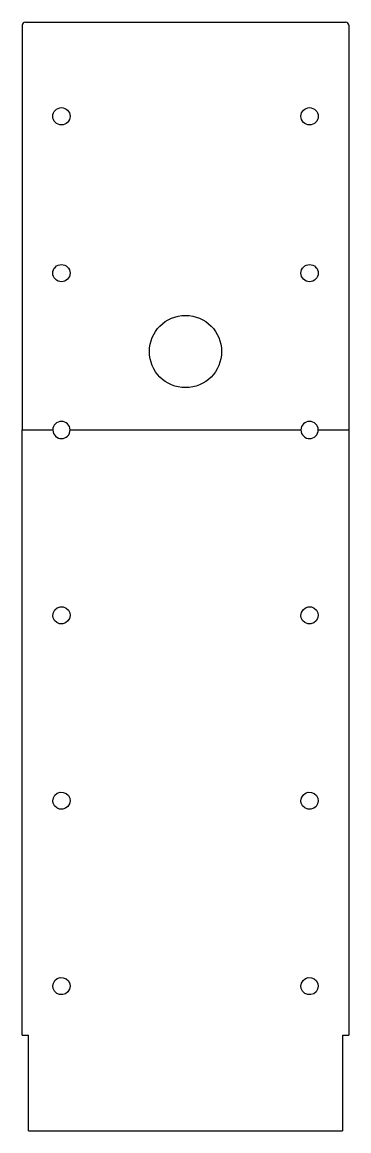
# Model space of a CAD drawing. Header units: millimetres. Extents: x 293 to 397, y -26 to 327.
import ezdxf

# ---------------------------------------------------------------- set-up
doc = ezdxf.new("R2010")
doc.units = ezdxf.units.MM

msp = doc.modelspace()

# ---------------------------------------------------------------- linework, layer by layer
at = {"color": 1}
for p, q in [((293.23, 326.42), (293.23, 197.42)), ((294.23, 327.42), (396.23, 327.42)), ((397.23, 326.42), (397.23, 197.42)), ((293.23, 197.42), (302.98, 197.42)), ((293.23, 4.48), (293.23, 197.42)), ((308.48, 197.42), (381.98, 197.42)), ((308.48, 197.42), (381.98, 197.42)), ((387.48, 197.42), (397.23, 197.42)), ((387.48, 197.42), (397.23, 197.42)), ((397.23, 197.42), (397.23, 4.48)), ((293.23, 4.48), (295.23, 4.48)), ((295.23, -26), (295.23, 4.48)), ((395.23, 4.48), (395.23, -26)), ((395.23, 4.48), (397.23, 4.48)), ((295.23, -26), (395.23, -26))]:
    msp.add_line(p, q, dxfattribs=at)
for points in [[(302.98, 197.42), (303.04, 196.86), (303.21, 196.33), (303.48, 195.84), (303.86, 195.42), (304.28, 195.09), (304.77, 194.85), (305.24, 194.72), (305.73, 194.68), (306.27, 194.73), (306.78, 194.89), (307.26, 195.14), (307.67, 195.48), (308.03, 195.92), (308.29, 196.42), (308.43, 196.91), (308.48, 197.42)], [(381.98, 197.42), (382.04, 196.86), (382.21, 196.33), (382.48, 195.84), (382.86, 195.42), (383.28, 195.09), (383.77, 194.85), (384.24, 194.72), (384.73, 194.68), (385.27, 194.73), (385.78, 194.89), (386.26, 195.14), (386.67, 195.48), (387.03, 195.92), (387.29, 196.42), (387.43, 196.91), (387.48, 197.42)], [(302.98, 138.32), (303.15, 139.28), (303.65, 140.12), (304.41, 140.73), (305.34, 141.04), (306.31, 141), (307.22, 140.63), (307.93, 139.96), (308.37, 139.09), (308.48, 138.32), (308.31, 137.36), (307.81, 136.53), (307.05, 135.92), (306.12, 135.61), (305.14, 135.64), (304.24, 136.02), (303.53, 136.68), (303.09, 137.55), (302.98, 138.32)], [(381.98, 138.32), (382.15, 139.28), (382.65, 140.12), (383.41, 140.73), (384.34, 141.04), (385.31, 141), (386.22, 140.63), (386.93, 139.96), (387.37, 139.09), (387.48, 138.32), (387.31, 137.36), (386.81, 136.53), (386.05, 135.92), (385.12, 135.61), (384.14, 135.64), (383.24, 136.02), (382.53, 136.68), (382.09, 137.55), (381.98, 138.32)], [(302.98, 79.22), (303.15, 80.17), (303.65, 81.02), (304.41, 81.63), (305.34, 81.94), (306.31, 81.9), (307.22, 81.53), (307.93, 80.87), (308.37, 80), (308.48, 79.22), (308.31, 78.27), (307.81, 77.43), (307.05, 76.82), (306.12, 76.51), (305.14, 76.54), (304.24, 76.92), (303.53, 77.58), (303.09, 78.45), (302.98, 79.22)], [(381.98, 79.22), (382.15, 80.17), (382.65, 81.02), (383.41, 81.63), (384.34, 81.94), (385.31, 81.9), (386.22, 81.53), (386.93, 80.87), (387.37, 80), (387.48, 79.22), (387.31, 78.27), (386.81, 77.43), (386.05, 76.82), (385.12, 76.51), (384.14, 76.54), (383.24, 76.92), (382.53, 77.58), (382.09, 78.45), (381.98, 79.22)], [(302.98, 20.12), (303.15, 21.08), (303.65, 21.92), (304.41, 22.53), (305.34, 22.84), (306.31, 22.8), (307.22, 22.43), (307.93, 21.77), (308.37, 20.9), (308.48, 20.12), (308.31, 19.17), (307.81, 18.33), (307.05, 17.72), (306.12, 17.41), (305.14, 17.45), (304.24, 17.82), (303.53, 18.48), (303.09, 19.35), (302.98, 20.12)], [(381.98, 20.12), (382.15, 21.08), (382.65, 21.92), (383.41, 22.53), (384.34, 22.84), (385.31, 22.8), (386.22, 22.43), (386.93, 21.77), (387.37, 20.9), (387.48, 20.12), (387.31, 19.17), (386.81, 18.33), (386.05, 17.72), (385.12, 17.41), (384.14, 17.45), (383.24, 17.82), (382.53, 18.48), (382.09, 19.35), (381.98, 20.12)]]:
    msp.add_lwpolyline(points, dxfattribs=at)
for centre, radius in [((305.73, 297.42), 2.75), ((384.73, 297.42), 2.75), ((305.73, 247.42), 2.75), ((384.73, 247.42), 2.75), ((345.23, 222.42), 11.5)]:
    msp.add_circle(centre, radius, dxfattribs=at)
for centre, radius, start, end in [((294.23, 326.42), 1, 90, 180), ((396.23, 326.42), 1, 0, 90), ((305.73, 197.42), 2.75, 0, 180), ((384.73, 197.42), 2.75, 0, 180)]:
    msp.add_arc(centre, radius, start, end, dxfattribs=at)

doc.saveas('drawing.dxf')
